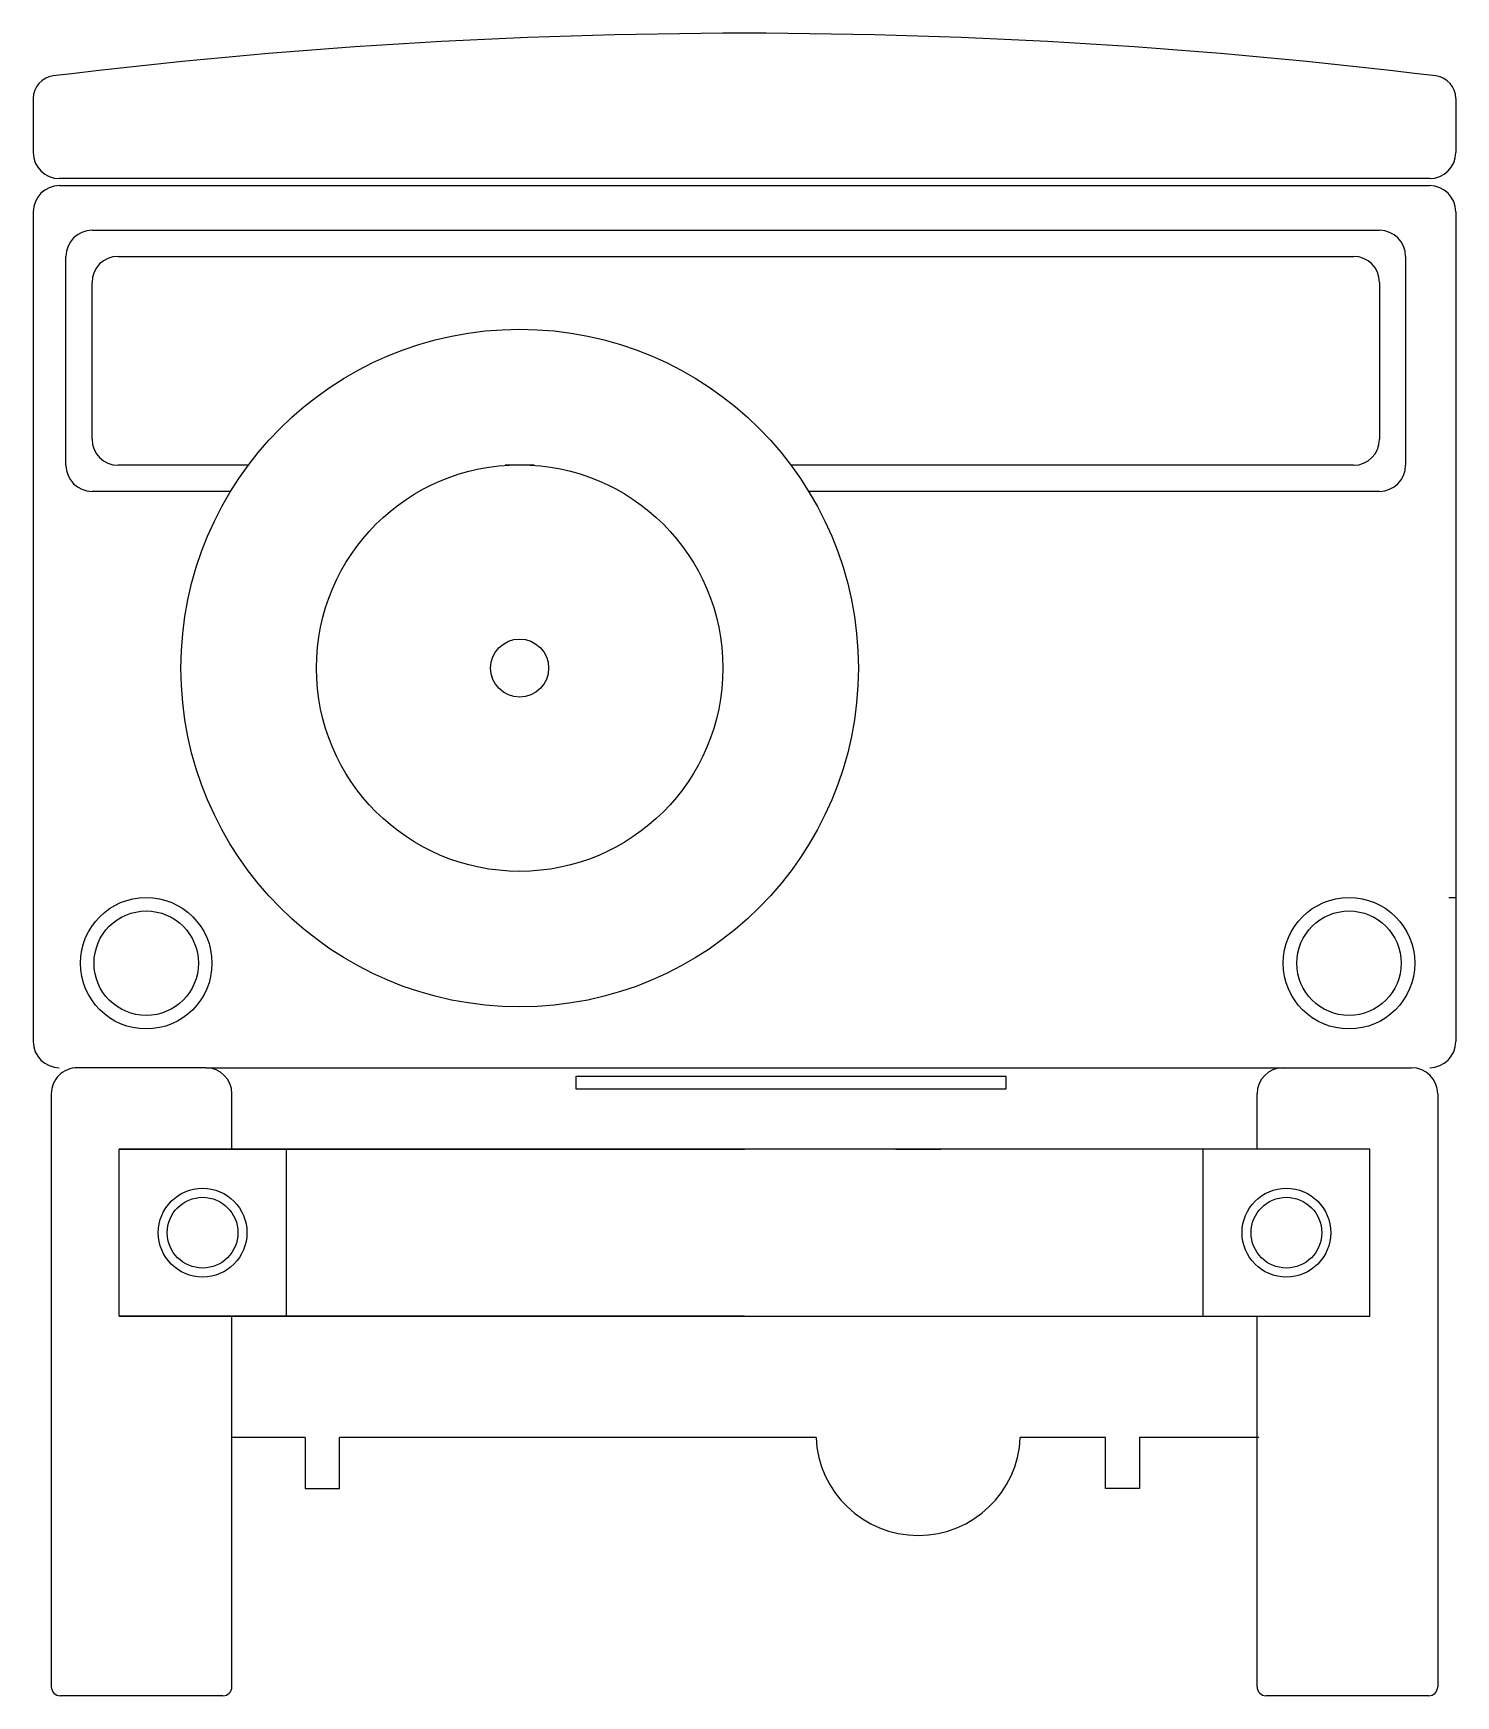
# Model space of a CAD drawing. Extents: x -83 to 81, y 0 to 191.
import ezdxf

# ---------------------------------------------------------------- set-up
doc = ezdxf.new("R2010")
doc.units = 0
doc.header["$LTSCALE"] = 50
doc.header["$MEASUREMENT"] = 0
doc.layers.get('0').update_dxf_attribs({"linetype": 'CONTINUOUS'})

msp = doc.modelspace()

# ---------------------------------------------------------------- linework, layer by layer
at = {"color": 0, "linetype": 'ByBlock'}
for p, q in [((-82.62, 183.86), (-82.62, 177.63)), ((81.18, 183.86), (81.18, 177.63)), ((78.18, 174.63), (-79.62, 174.63)), ((-79.61, 173.82), (78.18, 173.82)), ((-82.61, 170.82), (-82.62, 75.29)), ((81.18, 170.82), (81.18, 75.29)), ((-75.85, 168.68), (72.4, 168.68)), ((-78.85, 141.63), (-78.85, 165.68)), ((-72.85, 165.68), (69.4, 165.68)), ((75.4, 165.68), (75.4, 141.63)), ((-75.85, 144.63), (-75.85, 162.68)), ((72.4, 162.68), (72.4, 144.63)), ((-57.86, 141.63), (-72.85, 141.63)), ((-24.95, 141.63), (-28.27, 141.63)), ((69.4, 141.63), (4.63, 141.63)), ((-59.89, 138.63), (-75.85, 138.63)), ((72.4, 138.63), (6.66, 138.63)), ((-82.62, 99.99), (-82.62, 91.84)), ((81.18, 91.84), (80.38, 91.84)), ((-62.74, 72.29), (-77.54, 72.29)), ((-62.74, 72.29), (61.3, 72.29)), ((-20.11, 71.32), (29.39, 71.32)), ((-20.11, 69.82), (-20.11, 71.32)), ((29.39, 71.32), (29.39, 69.82)), ((61.3, 72.29), (76.1, 72.29)), ((-80.54, 69.29), (-80.54, 1.04)), ((-59.74, 62.92), (-59.74, 69.29)), ((29.39, 69.82), (-20.11, 69.82)), ((58.3, 62.92), (58.3, 69.29)), ((79.1, 69.29), (79.1, 1.04)), ((-72.74, 43.68), (-72.74, 62.92)), ((-72.74, 62.92), (-0.72, 62.92)), ((71.3, 62.92), (-72.74, 62.92)), ((-53.5, 62.92), (-53.5, 43.68)), ((-18.14, 62.92), (-23.34, 62.92)), ((71.3, 62.92), (-0.72, 62.92)), ((16.7, 62.92), (21.9, 62.92)), ((52.06, 62.92), (52.06, 43.68)), ((71.3, 43.68), (71.3, 62.92)), ((-0.72, 43.68), (-72.74, 43.68)), ((-72.74, 43.68), (71.3, 43.68)), ((-59.74, 1.04), (-59.74, 43.68)), ((-0.72, 43.68), (71.3, 43.68)), ((58.3, 1.04), (58.3, 43.68)), ((-51.29, 29.73), (-59.74, 29.73)), ((-51.29, 29.73), (-51.29, 23.85)), ((7.52, 29.73), (-47.37, 29.73)), ((-47.37, 23.85), (-47.37, 29.73)), ((40.84, 29.73), (31.04, 29.73)), ((40.84, 23.85), (40.84, 29.73)), ((58.49, 29.73), (44.76, 29.73)), ((44.76, 29.73), (44.76, 23.85)), ((-51.29, 23.85), (-47.37, 23.85)), ((44.76, 23.85), (40.84, 23.85)), ((-60.78, 0), (-79.5, 0)), ((78.06, 0), (59.34, 0))]:
    msp.add_line(p, q, dxfattribs=at)
for centre, radius in [((-26.61, 118.29), 39), ((-26.61, 118.29), 23.4), ((-26.61, 118.29), 3.34), ((-69.61, 84.32), 7.57), ((68.89, 84.32), 7.57), ((-69.61, 84.32), 6.01), ((68.89, 84.32), 6.01), ((-63.12, 53.3), 5.11), ((61.68, 53.3), 5.11), ((-63.12, 53.3), 4.07), ((61.68, 53.3), 4.07)]:
    msp.add_circle(centre, radius, dxfattribs=at)
for centre, radius, start, end in [((0.06, -468.49), 659.85, 90.06773, 96.99839), ((-1.5, -468.49), 659.85, 83.00161, 89.93227), ((-80.02, 183.86), 2.6, 96.9984, 180), ((78.58, 183.86), 2.6, 0, 83.0016), ((-79.62, 177.63), 3, 180, 270), ((78.18, 177.63), 3, 270, 0), ((-79.61, 170.82), 3, 90, 179.9948), ((78.18, 170.82), 3, 0, 90), ((-75.85, 165.68), 3, 90, 180), ((72.4, 165.68), 3, 0, 90), ((-72.85, 162.68), 3, 90, 180), ((69.4, 162.68), 3, 0, 90), ((-72.85, 144.63), 3, 180, 270), ((69.4, 144.63), 3, 270, 0), ((-75.85, 141.63), 3, 180, 270), ((72.4, 141.63), 3, 270, 0), ((-79.62, 75.29), 3, 179.9948, 269.9948), ((78.18, 75.29), 3, 270, 0), ((-77.54, 69.29), 3, 89.9948, 180), ((-62.74, 69.29), 3, 360, 89.9948), ((61.3, 69.29), 3, 90, 180), ((76.1, 69.29), 3, 0, 90), ((19.28, 30.22), 11.77, 182.3845, 357.6155), ((-79.5, 1.04), 1.04, 180, 270), ((-60.78, 1.04), 1.04, 270, 0), ((59.34, 1.04), 1.04, 180, 270), ((78.06, 1.04), 1.04, 270, 0)]:
    msp.add_arc(centre, radius, start, end, dxfattribs=at)

doc.saveas('drawing.dxf')
